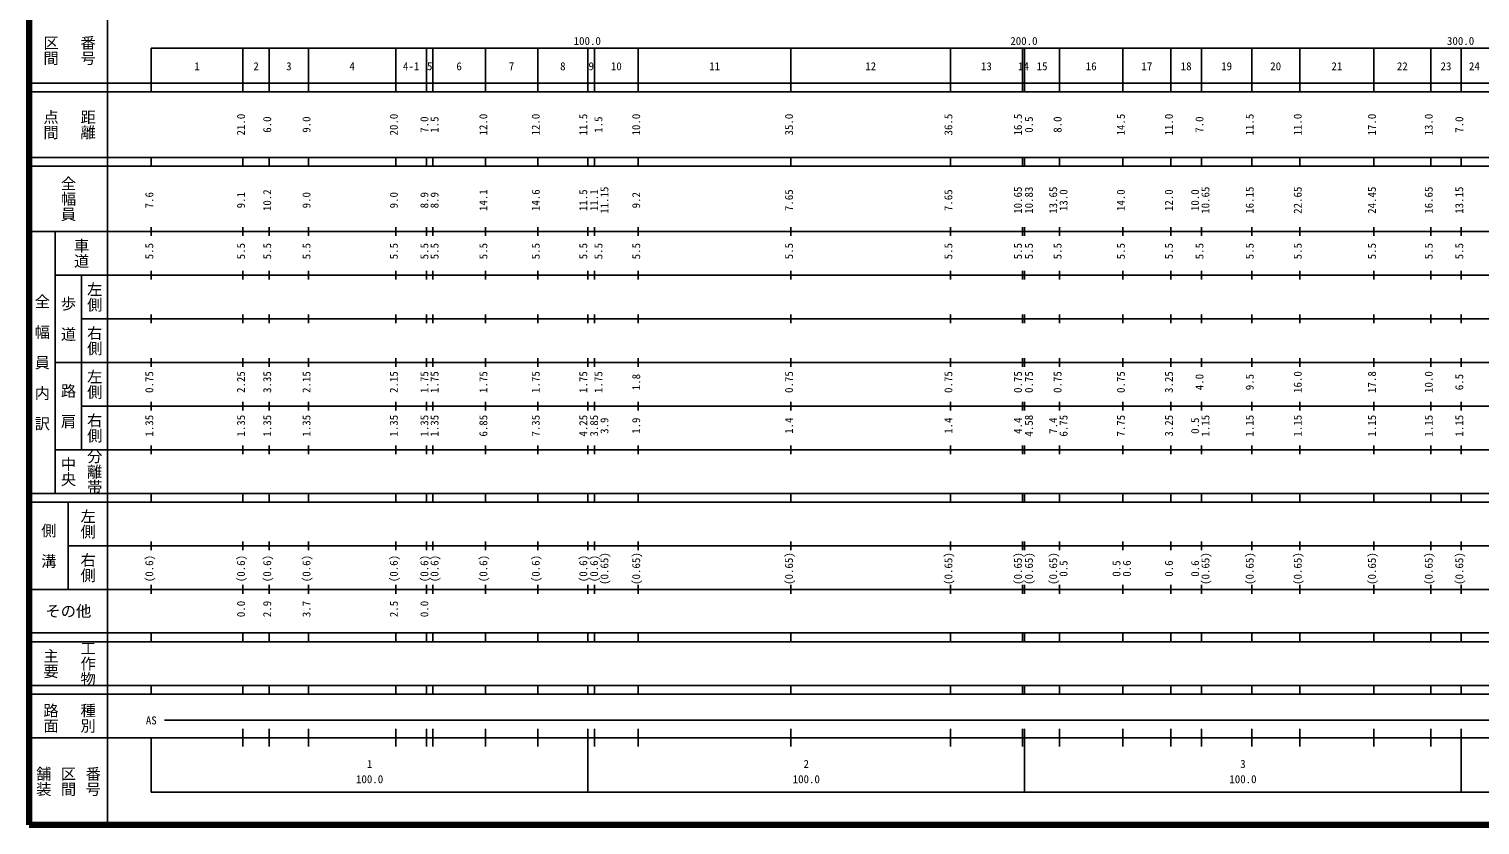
# Model space of a CAD drawing. Units: millimetres on the paper, enlarged 1000 times. Extents: x 40000 to 680000, y 20000 to 380000.
# Drawn here: x 40000 to 372282, y 20000 to 202409 of the extents above; entities that cross this region are included whole.
import ezdxf
from ezdxf.enums import TextEntityAlignment as Align

# ---------------------------------------------------------------- set-up
doc = ezdxf.new("R2010")
doc.units = ezdxf.units.MM
doc.header["$LTSCALE"] = 1000
doc.layers.add('M-TTL', color=2, linetype='Continuous', lineweight=140)
doc.layers.add('M-TTL-BAND', color=7, linetype='Continuous', lineweight=25)
doc.styles.add('@ＭＳ ゴシック', font='')
doc.styles.add('ＭＳ ゴシック', font='')
doc.styles.get('@ＭＳ ゴシック').set_extended_font_data('@MS Gothic')
doc.styles.get('ＭＳ ゴシック').set_extended_font_data('MS Gothic')

msp = doc.modelspace()

# ---------------------------------------------------------------- linework, layer by layer
at = {"layer": 'M-TTL'}
for p, q in [((40000, 380000), (40000, 20000)), ((40000, 20000), (680000, 20000))]:
    msp.add_line(p, q, dxfattribs=at)
at = {"layer": 'M-TTL-BAND'}
for p, q in [((58000, 370000), (58000, 20000)), ((68000, 198000), (579000, 198000)), ((68000, 198000), (68000, 188000)), ((89000, 188000), (89000, 198000)), ((95000, 188000), (95000, 198000)), ((104000, 188000), (104000, 198000)), ((124000, 188000), (124000, 198000)), ((131000, 188000), (131000, 198000)), ((132500, 188000), (132500, 198000)), ((144500, 188000), (144500, 198000)), ((156500, 188000), (156500, 198000)), ((168000, 188000), (168000, 198000)), ((169500, 188000), (169500, 198000)), ((179500, 188000), (179500, 198000)), ((214500, 188000), (214500, 198000)), ((251000, 188000), (251000, 198000)), ((267500, 188000), (267500, 198000)), ((268000, 188000), (268000, 198000)), ((276000, 188000), (276000, 198000)), ((290500, 188000), (290500, 198000)), ((301500, 188000), (301500, 198000)), ((308500, 188000), (308500, 198000)), ((320000, 188000), (320000, 198000)), ((331000, 188000), (331000, 198000)), ((348000, 188000), (348000, 198000)), ((361000, 188000), (361000, 198000)), ((368000, 188000), (368000, 198000)), ((40000, 190000), (579000, 190000)), ((40000, 188000), (579000, 188000)), ((40000, 173000), (579000, 173000)), ((68000, 171000), (68000, 173000)), ((89000, 171000), (89000, 173000)), ((95000, 171000), (95000, 173000)), ((104000, 171000), (104000, 173000)), ((124000, 171000), (124000, 173000)), ((131000, 171000), (131000, 173000)), ((132500, 171000), (132500, 173000)), ((144500, 171000), (144500, 173000)), ((156500, 171000), (156500, 173000)), ((168000, 171000), (168000, 173000)), ((169500, 171000), (169500, 173000)), ((179500, 171000), (179500, 173000)), ((214500, 171000), (214500, 173000)), ((251000, 171000), (251000, 173000)), ((267500, 171000), (267500, 173000)), ((268000, 171000), (268000, 173000)), ((276000, 171000), (276000, 173000)), ((290500, 171000), (290500, 173000)), ((301500, 171000), (301500, 173000)), ((308500, 171000), (308500, 173000)), ((320000, 171000), (320000, 173000)), ((331000, 171000), (331000, 173000)), ((348000, 171000), (348000, 173000)), ((361000, 171000), (361000, 173000)), ((368000, 171000), (368000, 173000)), ((40000, 171000), (579000, 171000)), ((68000, 155000), (68000, 157000)), ((89000, 155000), (89000, 157000)), ((95000, 155000), (95000, 157000)), ((104000, 155000), (104000, 157000)), ((124000, 155000), (124000, 157000)), ((131000, 155000), (131000, 157000)), ((132500, 155000), (132500, 157000)), ((144500, 155000), (144500, 157000)), ((156500, 155000), (156500, 157000)), ((168000, 155000), (168000, 157000)), ((169500, 155000), (169500, 157000)), ((179500, 155000), (179500, 157000)), ((214500, 155000), (214500, 157000)), ((251000, 155000), (251000, 157000)), ((267500, 155000), (267500, 157000)), ((268000, 155000), (268000, 157000)), ((276000, 155000), (276000, 157000)), ((290500, 155000), (290500, 157000)), ((301500, 155000), (301500, 157000)), ((308500, 155000), (308500, 157000)), ((320000, 155000), (320000, 157000)), ((331000, 155000), (331000, 157000)), ((348000, 155000), (348000, 157000)), ((361000, 155000), (361000, 157000)), ((368000, 155000), (368000, 157000)), ((40000, 156000), (579000, 156000)), ((46000, 96000), (46000, 156000)), ((68000, 145000), (68000, 147000)), ((89000, 145000), (89000, 147000)), ((95000, 145000), (95000, 147000)), ((104000, 145000), (104000, 147000)), ((124000, 145000), (124000, 147000)), ((131000, 145000), (131000, 147000)), ((132500, 145000), (132500, 147000)), ((144500, 145000), (144500, 147000)), ((156500, 145000), (156500, 147000)), ((168000, 145000), (168000, 147000)), ((169500, 145000), (169500, 147000)), ((179500, 145000), (179500, 147000)), ((214500, 145000), (214500, 147000)), ((251000, 145000), (251000, 147000)), ((267500, 145000), (267500, 147000)), ((268000, 145000), (268000, 147000)), ((276000, 145000), (276000, 147000)), ((290500, 145000), (290500, 147000)), ((301500, 145000), (301500, 147000)), ((308500, 145000), (308500, 147000)), ((320000, 145000), (320000, 147000)), ((331000, 145000), (331000, 147000)), ((348000, 145000), (348000, 147000)), ((361000, 145000), (361000, 147000)), ((368000, 145000), (368000, 147000)), ((46000, 146000), (579000, 146000)), ((52000, 146000), (52000, 106000)), ((68000, 135000), (68000, 137000)), ((89000, 135000), (89000, 137000)), ((95000, 135000), (95000, 137000)), ((104000, 135000), (104000, 137000)), ((124000, 135000), (124000, 137000)), ((131000, 135000), (131000, 137000)), ((132500, 135000), (132500, 137000)), ((144500, 135000), (144500, 137000)), ((156500, 135000), (156500, 137000)), ((168000, 135000), (168000, 137000)), ((169500, 135000), (169500, 137000)), ((179500, 135000), (179500, 137000)), ((214500, 135000), (214500, 137000)), ((251000, 135000), (251000, 137000)), ((267500, 135000), (267500, 137000)), ((268000, 135000), (268000, 137000)), ((276000, 135000), (276000, 137000)), ((290500, 135000), (290500, 137000)), ((301500, 135000), (301500, 137000)), ((308500, 135000), (308500, 137000)), ((320000, 135000), (320000, 137000)), ((331000, 135000), (331000, 137000)), ((348000, 135000), (348000, 137000)), ((361000, 135000), (361000, 137000)), ((368000, 135000), (368000, 137000)), ((52000, 136000), (579000, 136000)), ((68000, 125000), (68000, 127000)), ((89000, 125000), (89000, 127000)), ((95000, 125000), (95000, 127000)), ((104000, 125000), (104000, 127000)), ((124000, 125000), (124000, 127000)), ((131000, 125000), (131000, 127000)), ((132500, 125000), (132500, 127000)), ((144500, 125000), (144500, 127000)), ((156500, 125000), (156500, 127000)), ((168000, 125000), (168000, 127000)), ((169500, 125000), (169500, 127000)), ((179500, 125000), (179500, 127000)), ((214500, 125000), (214500, 127000)), ((251000, 125000), (251000, 127000)), ((267500, 125000), (267500, 127000)), ((268000, 125000), (268000, 127000)), ((276000, 125000), (276000, 127000)), ((290500, 125000), (290500, 127000)), ((301500, 125000), (301500, 127000)), ((308500, 125000), (308500, 127000)), ((320000, 125000), (320000, 127000)), ((331000, 125000), (331000, 127000)), ((348000, 125000), (348000, 127000)), ((361000, 125000), (361000, 127000)), ((368000, 125000), (368000, 127000)), ((46000, 126000), (579000, 126000)), ((68000, 115000), (68000, 117000)), ((89000, 115000), (89000, 117000)), ((95000, 115000), (95000, 117000)), ((104000, 115000), (104000, 117000)), ((124000, 115000), (124000, 117000)), ((131000, 115000), (131000, 117000)), ((132500, 115000), (132500, 117000)), ((144500, 115000), (144500, 117000)), ((156500, 115000), (156500, 117000)), ((168000, 115000), (168000, 117000)), ((169500, 115000), (169500, 117000)), ((179500, 115000), (179500, 117000)), ((214500, 115000), (214500, 117000)), ((251000, 115000), (251000, 117000)), ((267500, 115000), (267500, 117000)), ((268000, 115000), (268000, 117000)), ((276000, 115000), (276000, 117000)), ((290500, 115000), (290500, 117000)), ((301500, 115000), (301500, 117000)), ((308500, 115000), (308500, 117000)), ((320000, 115000), (320000, 117000)), ((331000, 115000), (331000, 117000)), ((348000, 115000), (348000, 117000)), ((361000, 115000), (361000, 117000)), ((368000, 115000), (368000, 117000)), ((52000, 116000), (579000, 116000)), ((68000, 105000), (68000, 107000)), ((89000, 105000), (89000, 107000)), ((95000, 105000), (95000, 107000)), ((104000, 105000), (104000, 107000)), ((124000, 105000), (124000, 107000)), ((131000, 105000), (131000, 107000)), ((132500, 105000), (132500, 107000)), ((144500, 105000), (144500, 107000)), ((156500, 105000), (156500, 107000)), ((168000, 105000), (168000, 107000)), ((169500, 105000), (169500, 107000)), ((179500, 105000), (179500, 107000)), ((214500, 105000), (214500, 107000)), ((251000, 105000), (251000, 107000)), ((267500, 105000), (267500, 107000)), ((268000, 105000), (268000, 107000)), ((276000, 105000), (276000, 107000)), ((290500, 105000), (290500, 107000)), ((301500, 105000), (301500, 107000)), ((308500, 105000), (308500, 107000)), ((320000, 105000), (320000, 107000)), ((331000, 105000), (331000, 107000)), ((348000, 105000), (348000, 107000)), ((361000, 105000), (361000, 107000)), ((368000, 105000), (368000, 107000)), ((46000, 106000), (579000, 106000)), ((40000, 96000), (579000, 96000)), ((40000, 94000), (579000, 94000)), ((49000, 94000), (49000, 74000)), ((68000, 94000), (68000, 96000)), ((89000, 94000), (89000, 96000)), ((95000, 94000), (95000, 96000)), ((104000, 94000), (104000, 96000)), ((124000, 94000), (124000, 96000)), ((131000, 94000), (131000, 96000)), ((132500, 94000), (132500, 96000)), ((144500, 94000), (144500, 96000)), ((156500, 94000), (156500, 96000)), ((168000, 94000), (168000, 96000)), ((169500, 94000), (169500, 96000)), ((179500, 94000), (179500, 96000)), ((214500, 94000), (214500, 96000)), ((251000, 94000), (251000, 96000)), ((267500, 94000), (267500, 96000)), ((268000, 94000), (268000, 96000)), ((276000, 94000), (276000, 96000)), ((290500, 94000), (290500, 96000)), ((301500, 94000), (301500, 96000)), ((308500, 94000), (308500, 96000)), ((320000, 94000), (320000, 96000)), ((331000, 94000), (331000, 96000)), ((348000, 94000), (348000, 96000)), ((361000, 94000), (361000, 96000)), ((368000, 94000), (368000, 96000)), ((49000, 84000), (579000, 84000)), ((68000, 83000), (68000, 85000)), ((89000, 83000), (89000, 85000)), ((95000, 83000), (95000, 85000)), ((104000, 83000), (104000, 85000)), ((124000, 83000), (124000, 85000)), ((131000, 83000), (131000, 85000)), ((132500, 83000), (132500, 85000)), ((144500, 83000), (144500, 85000)), ((156500, 83000), (156500, 85000)), ((168000, 83000), (168000, 85000)), ((169500, 83000), (169500, 85000)), ((179500, 83000), (179500, 85000)), ((214500, 83000), (214500, 85000)), ((251000, 83000), (251000, 85000)), ((267500, 83000), (267500, 85000)), ((268000, 83000), (268000, 85000)), ((276000, 83000), (276000, 85000)), ((290500, 83000), (290500, 85000)), ((301500, 83000), (301500, 85000)), ((308500, 83000), (308500, 85000)), ((320000, 83000), (320000, 85000)), ((331000, 83000), (331000, 85000)), ((348000, 83000), (348000, 85000)), ((361000, 83000), (361000, 85000)), ((368000, 83000), (368000, 85000)), ((40000, 74000), (579000, 74000)), ((68000, 73000), (68000, 75000)), ((89000, 73000), (89000, 75000)), ((95000, 73000), (95000, 75000)), ((104000, 73000), (104000, 75000)), ((124000, 73000), (124000, 75000)), ((131000, 73000), (131000, 75000)), ((132500, 73000), (132500, 75000)), ((144500, 73000), (144500, 75000)), ((156500, 73000), (156500, 75000)), ((168000, 73000), (168000, 75000)), ((169500, 73000), (169500, 75000)), ((179500, 73000), (179500, 75000)), ((214500, 73000), (214500, 75000)), ((251000, 73000), (251000, 75000)), ((267500, 73000), (267500, 75000)), ((268000, 73000), (268000, 75000)), ((276000, 73000), (276000, 75000)), ((290500, 73000), (290500, 75000)), ((301500, 73000), (301500, 75000)), ((308500, 73000), (308500, 75000)), ((320000, 73000), (320000, 75000)), ((331000, 73000), (331000, 75000)), ((348000, 73000), (348000, 75000)), ((361000, 73000), (361000, 75000)), ((368000, 73000), (368000, 75000)), ((40000, 64000), (579000, 64000)), ((68000, 62000), (68000, 64000)), ((89000, 62000), (89000, 64000)), ((95000, 62000), (95000, 64000)), ((104000, 62000), (104000, 64000)), ((124000, 62000), (124000, 64000)), ((131000, 62000), (131000, 64000)), ((132500, 62000), (132500, 64000)), ((144500, 62000), (144500, 64000)), ((156500, 62000), (156500, 64000)), ((168000, 62000), (168000, 64000)), ((169500, 62000), (169500, 64000)), ((179500, 62000), (179500, 64000)), ((214500, 62000), (214500, 64000)), ((251000, 62000), (251000, 64000)), ((267500, 62000), (267500, 64000)), ((268000, 62000), (268000, 64000)), ((276000, 62000), (276000, 64000)), ((290500, 62000), (290500, 64000)), ((301500, 62000), (301500, 64000)), ((308500, 62000), (308500, 64000)), ((320000, 62000), (320000, 64000)), ((331000, 62000), (331000, 64000)), ((348000, 62000), (348000, 64000)), ((361000, 62000), (361000, 64000)), ((368000, 62000), (368000, 64000)), ((40000, 62000), (579000, 62000)), ((40000, 52000), (579000, 52000)), ((40000, 50000), (579000, 50000)), ((68000, 50000), (68000, 52000)), ((89000, 50000), (89000, 52000)), ((95000, 50000), (95000, 52000)), ((104000, 50000), (104000, 52000)), ((124000, 50000), (124000, 52000)), ((131000, 50000), (131000, 52000)), ((132500, 50000), (132500, 52000)), ((144500, 50000), (144500, 52000)), ((156500, 50000), (156500, 52000)), ((168000, 50000), (168000, 52000)), ((169500, 50000), (169500, 52000)), ((179500, 50000), (179500, 52000)), ((214500, 50000), (214500, 52000)), ((251000, 50000), (251000, 52000)), ((267500, 50000), (267500, 52000)), ((268000, 50000), (268000, 52000)), ((276000, 50000), (276000, 52000)), ((290500, 50000), (290500, 52000)), ((301500, 50000), (301500, 52000)), ((308500, 50000), (308500, 52000)), ((320000, 50000), (320000, 52000)), ((331000, 50000), (331000, 52000)), ((348000, 50000), (348000, 52000)), ((361000, 50000), (361000, 52000)), ((368000, 50000), (368000, 52000)), ((71000, 44000), (555000, 44000)), ((40000, 40000), (579000, 40000)), ((68000, 40000), (68000, 27500)), ((89000, 38000), (89000, 42000)), ((95000, 38000), (95000, 42000)), ((104000, 38000), (104000, 42000)), ((124000, 38000), (124000, 42000)), ((131000, 38000), (131000, 42000)), ((132500, 38000), (132500, 42000)), ((144500, 38000), (144500, 42000)), ((156500, 38000), (156500, 42000)), ((168000, 27500), (168000, 42000)), ((169500, 38000), (169500, 42000)), ((179500, 38000), (179500, 42000)), ((214500, 38000), (214500, 42000)), ((251000, 38000), (251000, 42000)), ((267500, 38000), (267500, 42000)), ((268000, 27500), (268000, 42000)), ((276000, 38000), (276000, 42000)), ((290500, 38000), (290500, 42000)), ((301500, 38000), (301500, 42000)), ((308500, 38000), (308500, 42000)), ((320000, 38000), (320000, 42000)), ((331000, 38000), (331000, 42000)), ((348000, 38000), (348000, 42000)), ((361000, 38000), (361000, 42000)), ((368000, 27500), (368000, 42000)), ((68000, 27500), (579000, 27500))]:
    msp.add_line(p, q, dxfattribs=at)

# ---------------------------------------------------------------- texts
at = {"layer": 'M-TTL-BAND', "style": '@ＭＳ ゴシック'}
for s, p in [('区間', (45000, 197500)), ('番号', (53500, 197500)), ('点間', (45000, 180500)), ('距離', (53500, 180500)), ('全幅員', (49000, 163500)), ('車道', (52000, 151000)), ('左側', (55000, 141000)), ('全\u3000幅\u3000員\u3000内\u3000訳', (43000, 126000)), ('歩\u3000道', (49000, 136000)), ('右側', (55000, 131000)), ('左側', (55000, 121000)), ('路\u3000肩', (49000, 116000)), ('右側', (55000, 111000)), ('中央', (49000, 101000)), ('分離帯', (55000, 101000)), ('左側', (53500, 89000)), ('側\u3000溝', (44500, 84000)), ('右側', (53500, 79000)), ('主要', (45000, 57000)), ('工作物', (53500, 57000)), ('路面', (45000, 44500)), ('種別', (53500, 44500)), ('舗装', (43333, 30000)), ('番号', (54667, 30000)), ('区間', (49000, 30000))]:
    msp.add_text(s, height=2566, rotation=270, dxfattribs=at).set_placement(p, align=Align.MIDDLE_CENTER)
at = {"layer": 'M-TTL-BAND', "style": 'ＭＳ ゴシック'}
for s, p in [('100.0', (167844, 198195)), ('200.0', (267844, 198195)), ('300.0', (367844, 198195)), ('1', (78500, 192405)), ('2', (92000, 192405)), ('3', (99500, 192405)), ('4', (114000, 192405)), ('4-1', (127500, 192405)), ('5', (131750, 192405)), ('6', (138500, 192405)), ('7', (150500, 192405)), ('8', (162250, 192405)), ('9', (168750, 192405)), ('10', (174500, 192405)), ('11', (197000, 192405)), ('12', (232750, 192405)), ('13', (259250, 192405)), ('14', (267750, 192405)), ('15', (272000, 192405)), ('16', (283250, 192405)), ('17', (296000, 192405)), ('18', (305000, 192405)), ('19', (314250, 192405)), ('20', (325500, 192405)), ('21', (339500, 192405)), ('22', (354500, 192405)), ('23', (364500, 192405)), ('24', (371000, 192405)), ('AS', (68000, 42500)), ('1', (118000, 32523)), ('2', (218000, 32523)), ('3', (318000, 32523)), ('100.0', (118000, 29033)), ('100.0', (218000, 29033)), ('100.0', (318000, 29033))]:
    msp.add_text(s, height=1833, dxfattribs=at).set_placement(p, align=Align.BOTTOM_CENTER)
for s, p in [('21.0', (90000, 180500)), ('20.0', (125000, 180500)), ('12.0', (145500, 180500)), ('12.0', (157500, 180500)), ('11.5', (168386, 180500)), ('10.0', (180500, 180500)), ('35.0', (215500, 180500)), ('36.5', (252000, 180500)), ('16.5', (267927, 180500)), ('14.5', (291500, 180500)), ('11.0', (302500, 180500)), ('11.5', (321000, 180500)), ('11.0', (332000, 180500)), ('17.0', (349000, 180500)), ('13.0', (362000, 180500)), ('6.0', (96000, 180500)), ('9.0', (105000, 180500)), ('7.0', (132000, 180500)), ('1.5', (134326, 180500)), ('1.5', (171859, 180500)), ('0.5', (270441, 180500)), ('8.0', (277000, 180500)), ('7.0', (309500, 180500)), ('7.0', (369000, 180500)), ('11.15', (173229, 163174)), ('10.65', (267927, 163174)), ('13.65', (276000, 163174)), ('10.65', (310870, 163174)), ('16.15', (321000, 163174)), ('22.65', (332000, 163174)), ('24.45', (349000, 163174)), ('16.65', (362000, 163174)), ('13.15', (369000, 163174)), ('7.6', (69000, 163174)), ('9.1', (90000, 163174)), ('10.2', (96000, 163174)), ('9.0', (105000, 163174)), ('9.0', (125000, 163174)), ('8.9', (132000, 163174)), ('8.9', (134326, 163174)), ('14.1', (145500, 163174)), ('14.6', (157500, 163174)), ('11.5', (168386, 163174)), ('11.1', (170859, 163174)), ('9.2', (180500, 163174)), ('7.65', (215500, 163174)), ('7.65', (252000, 163174)), ('10.83', (270441, 163174)), ('13.0', (278370, 163174)), ('14.0', (291500, 163174)), ('12.0', (302500, 163174)), ('10.0', (308500, 163174)), ('5.5', (69000, 151500)), ('5.5', (90000, 151500)), ('5.5', (96000, 151500)), ('5.5', (105000, 151500)), ('5.5', (125000, 151500)), ('5.5', (132000, 151500)), ('5.5', (134326, 151500)), ('5.5', (145500, 151500)), ('5.5', (157500, 151500)), ('5.5', (168386, 151500)), ('5.5', (171859, 151500)), ('5.5', (180500, 151500)), ('5.5', (215500, 151500)), ('5.5', (252000, 151500)), ('5.5', (267927, 151500)), ('5.5', (270441, 151500)), ('5.5', (277000, 151500)), ('5.5', (291500, 151500)), ('5.5', (302500, 151500)), ('5.5', (309500, 151500)), ('5.5', (321000, 151500)), ('5.5', (332000, 151500)), ('5.5', (349000, 151500)), ('5.5', (362000, 151500)), ('5.5', (369000, 151500)), ('0.75', (69000, 121500)), ('2.25', (90000, 121500)), ('3.35', (96000, 121500)), ('2.15', (105000, 121500)), ('2.15', (125000, 121500)), ('1.75', (132000, 121500)), ('1.75', (134326, 121500)), ('1.75', (145500, 121500)), ('1.75', (157500, 121500)), ('1.75', (168386, 121500)), ('1.75', (171859, 121500)), ('1.8', (180500, 121500)), ('0.75', (215500, 121500)), ('0.75', (252000, 121500)), ('0.75', (267927, 121500)), ('0.75', (270441, 121500)), ('0.75', (277000, 121500)), ('0.75', (291500, 121500)), ('3.25', (302500, 121500)), ('4.0', (309500, 121500)), ('9.5', (321000, 121500)), ('16.0', (332000, 121500)), ('17.8', (349000, 121500)), ('10.0', (362000, 121500)), ('6.5', (369000, 121500)), ('1.35', (69000, 111500)), ('1.35', (90000, 111500)), ('1.35', (96000, 111500)), ('1.35', (105000, 111500)), ('1.35', (125000, 111500)), ('1.35', (132000, 111500)), ('1.35', (134326, 111500)), ('6.85', (145500, 111500)), ('7.35', (157500, 111500)), ('4.25', (168386, 111500)), ('3.85', (170859, 111500)), ('3.9', (173229, 111500)), ('1.9', (180500, 111500)), ('1.4', (215500, 111500)), ('1.4', (252000, 111500)), ('4.4', (267927, 111500)), ('4.58', (270441, 111500)), ('7.4', (276000, 111500)), ('6.75', (278370, 111500)), ('7.75', (291500, 111500)), ('3.25', (302500, 111500)), ('0.5', (308500, 111500)), ('1.15', (310870, 111500)), ('1.15', (321000, 111500)), ('1.15', (332000, 111500)), ('1.15', (349000, 111500)), ('1.15', (362000, 111500)), ('1.15', (369000, 111500)), ('(0.6)', (69000, 78764)), ('(0.6)', (90000, 78764)), ('(0.6)', (96000, 78764)), ('(0.6)', (105000, 78764)), ('(0.6)', (125000, 78764)), ('(0.6)', (132000, 78764)), ('(0.6)', (134326, 78764)), ('(0.6)', (145500, 78764)), ('(0.6)', (157500, 78764)), ('(0.6)', (168386, 78764)), ('(0.6)', (170859, 78764)), ('(0.65)', (173229, 78764)), ('(0.65)', (180500, 78764)), ('(0.65)', (215500, 78764)), ('(0.65)', (252000, 78764)), ('(0.65)', (267927, 78764)), ('(0.65)', (270441, 78764)), ('(0.65)', (276000, 78764)), ('0.5', (278370, 78764)), ('0.5', (290500, 78764)), ('0.6', (292870, 78764)), ('0.6', (302500, 78764)), ('0.6', (308500, 78764)), ('(0.65)', (310870, 78764)), ('(0.65)', (321000, 78764)), ('(0.65)', (332000, 78764)), ('(0.65)', (349000, 78764)), ('(0.65)', (362000, 78764)), ('(0.65)', (369000, 78764)), ('0.0', (90000, 69500)), ('2.9', (96000, 69500)), ('3.7', (105000, 69500)), ('2.5', (125000, 69500)), ('0.0', (132000, 69500))]:
    msp.add_text(s, height=1833, rotation=90, dxfattribs=at).set_placement(p, align=Align.BOTTOM_CENTER)
msp.add_text('その他', height=2566, dxfattribs=at).set_placement((49000, 69000), align=Align.MIDDLE_CENTER)

doc.saveas('drawing.dxf')
